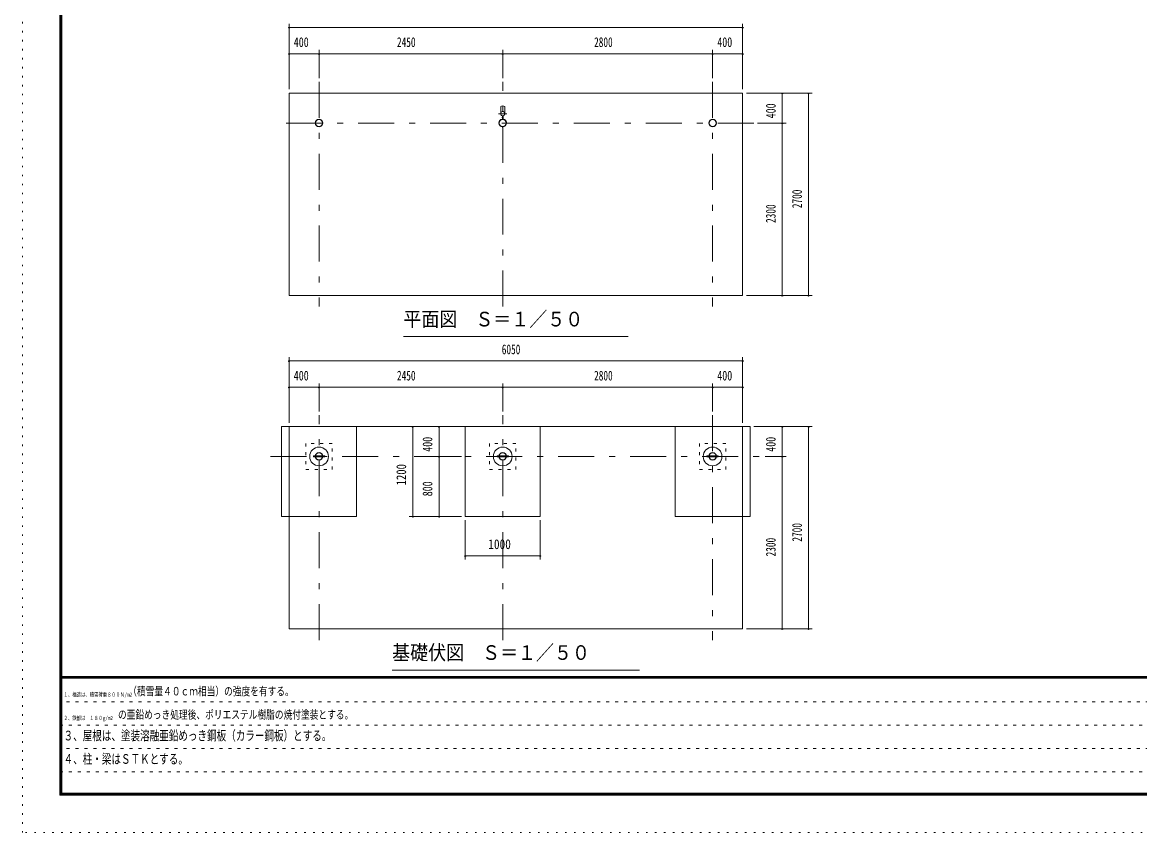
# Model space of a CAD drawing. Units: millimetres, scale not verified, with parts at other scales. Extents: x -25898 to 25908, y -10500 to 10500.
# Drawn here: x -3792 to 11113, y -10500 to 314 of the extents above; entities that cross this region are included whole.
import ezdxf
from ezdxf.enums import TextEntityAlignment as Align

# ---------------------------------------------------------------- set-up
doc = ezdxf.new("R2010")
doc.units = ezdxf.units.MM
doc.header["$LTSCALE"] = 40
for name, pattern in [('USER1', [3, 1, -2]), ('USER3', [24, 12, -5, 2, -5]), ('USER4', [3, 0.5, -2.5])]:
    doc.linetypes.add(name, pattern=pattern)
doc.layers.add('0-1_0-F1TEXT', color=7, linetype='Continuous')
for name, color, linetype, lineweight in [('0-2_1-05BOLD', 7, 'Continuous', 18), ('0-3_1-25CENTER', 3, 'USER3', 18), ('0-5_1-55DIM', 3, 'Continuous', 18), ('0-C_F-F1PAPER', 5, 'Continuous', 18), ('0-D_F-E_J_ADD', 5, 'USER4', 18)]:
    doc.layers.add(name, color=color, linetype=linetype, lineweight=lineweight)
doc.styles.add('ＭＳ ゴシック', font='')
doc.styles.get('ＭＳ ゴシック').set_extended_font_data('MS Gothic')

msp = doc.modelspace()

# ---------------------------------------------------------------- linework, layer by layer
at = {"layer": '0-2_1-05BOLD'}
for p, q in [((2588.93, -895.56), (2588.93, -810.98)), ((2643.93, -810.98), (2643.93, -895.56)), ((2611.83, -933.81), (2611.83, -977.13)), ((2613.44, -978.62), (2613.44, -932.42)), ((2619.43, -932.42), (2619.43, -978.62)), ((2621.04, -977.13), (2621.04, -933.81)), ((5916.43, -5079.33), (-333.57, -5079.33)), ((2116.43, -5079.33), (2116.43, -6279.33)), ((120.29, -5472.83), (212.58, -5472.83)), ((212.58, -5485.83), (120.29, -5485.83)), ((216.81, -5472.83), (241.43, -5472.83)), ((2662.58, -5472.83), (2570.29, -5472.83)), ((2570.29, -5485.83), (2662.58, -5485.83)), ((2691.43, -5472.83), (2666.81, -5472.83)), ((5366.05, -5472.83), (5341.43, -5472.83)), ((5462.57, -5472.83), (5370.29, -5472.83)), ((5370.29, -5485.83), (5462.57, -5485.83))]:
    msp.add_line(p, q, dxfattribs=at)
msp.add_lwpolyline([(-233.57, -3329.33), (5816.43, -3329.33), (5816.43, -629.33), (-233.57, -629.33)], close=True, dxfattribs=at)
for points in [[(-333.57, -5079.33), (-333.57, -6279.33), (666.43, -6279.33), (666.43, -5079.33)], [(-233.57, -5079.33), (-233.57, -7779.32), (5816.43, -7779.32), (5816.43, -5079.33)], [(2116.43, -6279.33), (3116.43, -6279.33), (3116.43, -5079.33)], [(5916.43, -5079.33), (5916.43, -6279.33), (4916.43, -6279.33), (4916.43, -5079.33)], [(116.05, -5485.83), (91.43, -5485.83), (91.43, -5472.83), (116.05, -5472.83)], [(241.43, -5472.83), (241.43, -5485.83), (216.81, -5485.83)], [(2566.05, -5472.83), (2541.43, -5472.83), (2541.43, -5485.83), (2566.05, -5485.83)], [(2666.81, -5485.83), (2691.43, -5485.83), (2691.43, -5472.83)], [(5341.43, -5472.83), (5341.43, -5485.83), (5366.05, -5485.83)], [(5466.81, -5485.83), (5491.43, -5485.83), (5491.43, -5472.83), (5466.81, -5472.83)]]:
    msp.add_lwpolyline(points, dxfattribs=at)
at = {"layer": '0-2_1-05BOLD', "linetype": 'USER1'}
for points in [[(341.43, -5304.33), (-8.57, -5304.33), (-8.57, -5654.33), (341.43, -5654.33)], [(2791.43, -5304.33), (2441.43, -5304.33), (2441.43, -5654.33), (2791.43, -5654.33)], [(5241.43, -5304.33), (5241.43, -5654.33), (5591.43, -5654.33), (5591.43, -5304.33)]]:
    msp.add_lwpolyline(points, close=True, dxfattribs=at)
at = {"layer": '0-2_1-05BOLD'}
for centre, radius in [((2616.43, -905.08), 27.5), ((2616.43, -873.73), 2.25), ((166.43, -1029.33), 50.8), ((166.43, -1029.33), 46.6), ((2616.43, -1029.33), 50.8), ((2616.43, -1029.33), 46.6), ((5416.43, -1029.33), 50.8), ((5416.43, -1029.33), 46.6), ((2616.43, -1083.98), 2.25), ((166.43, -5479.33), 125), ((2616.43, -5479.33), 125), ((5416.43, -5479.33), 125), ((166.43, -5479.33), 50.8), ((166.43, -5479.33), 46.6), ((2616.43, -5479.33), 50.8), ((2616.43, -5479.33), 46.6), ((5416.43, -5479.33), 50.8), ((5416.43, -5479.33), 46.6)]:
    msp.add_circle(centre, radius, dxfattribs=at)
for centre, radius, start, end in [((2616.43, -905.08), 29.1, 95.93016, 260.90512), ((2616.43, -846.48), 44.9, 52.23546, 127.76454), ((2616.43, -922.48), 44.9, 109.58864, 127.76454), ((2616.43, -873.73), 3.85, 321.34222, 270), ((2616.43, -905.08), 29.1, 279.09488, 90), ((2616.43, -922.48), 44.9, 52.23546, 70.41136), ((2616.43, -1029.33), 52.4, 95.03447, 266.65567), ((2616.43, -1029.33), 52.4, 270, 84.95879), ((2616.43, -1083.98), 3.85, 90, 37.90752)]:
    msp.add_arc(centre, radius, start, end, dxfattribs=at)
at = {"layer": '0-3_1-25CENTER'}
for p, q in [((166.43, -479.33), (166.43, -3479.33)), ((2616.43, -3479.33), (2616.43, -479.33)), ((5416.43, -479.33), (5416.43, -3479.33)), ((5966.43, -1029.33), (-383.57, -1029.33)), ((2671.43, -905.08), (2561.43, -905.08)), ((2605.67, -955.56), (2627.19, -955.56)), ((166.43, -7929.32), (166.43, -4929.33)), ((2616.43, -7929.32), (2616.43, -4929.33)), ((5416.43, -4929.33), (5416.43, -7929.32)), ((-483.57, -5479.33), (6066.42, -5479.33))]:
    msp.add_line(p, q, dxfattribs=at)
at = {"layer": '0-5_1-55DIM'}
for p, q in [((-223.57, 245.67), (-243.57, 245.67)), ((-233.57, -579.33), (-233.57, 295.67)), ((-233.57, 245.67), (5816.43, 245.67)), ((5826.43, 245.67), (5806.43, 245.67)), ((5816.43, 295.67), (5816.43, -579.33)), ((-223.57, -104.33), (-243.57, -104.33)), ((-233.57, -104.33), (166.43, -104.33)), ((176.43, -104.33), (156.43, -104.33)), ((166.43, -54.33), (166.43, -429.33)), ((166.43, -104.33), (2616.43, -104.33)), ((2626.43, -104.33), (2606.43, -104.33)), ((2616.43, -429.33), (2616.43, -54.33)), ((2616.43, -104.33), (5416.43, -104.33)), ((5426.43, -104.33), (5406.43, -104.33)), ((5416.43, -429.33), (5416.43, -54.33)), ((5416.43, -104.33), (5816.43, -104.33)), ((5826.43, -104.33), (5806.43, -104.33)), ((5866.43, -629.33), (6746.43, -629.33)), ((6356.43, -629.33), (6336.43, -629.33)), ((6346.43, -1029.33), (6346.43, -629.33)), ((6706.43, -629.33), (6686.43, -629.33)), ((6696.43, -3329.33), (6696.43, -629.33)), ((6396.43, -1029.33), (6016.43, -1029.33)), ((6356.43, -1029.33), (6336.43, -1029.33)), ((6346.43, -3329.33), (6346.43, -1029.33)), ((5866.43, -3329.33), (6746.43, -3329.33)), ((6356.43, -3329.33), (6336.43, -3329.33)), ((6706.43, -3329.33), (6686.43, -3329.33)), ((1291.43, -3879.33), (4291.43, -3879.33)), ((-233.57, -4154.33), (-233.57, -5029.33)), ((5816.43, -5029.33), (5816.43, -4154.33)), ((-223.57, -4204.33), (-243.57, -4204.33)), ((-223.57, -4204.33), (-243.57, -4204.33)), ((-233.57, -4204.33), (5816.43, -4204.33)), ((5826.43, -4204.33), (5806.43, -4204.33)), ((5826.43, -4204.33), (5806.43, -4204.33)), ((-223.57, -4554.33), (-243.57, -4554.33)), ((-233.57, -4554.33), (166.43, -4554.33)), ((176.43, -4554.33), (156.43, -4554.33)), ((166.43, -4879.33), (166.43, -4504.33)), ((166.43, -4554.33), (2616.43, -4554.33)), ((2626.43, -4554.33), (2606.43, -4554.33)), ((2616.43, -4879.33), (2616.43, -4504.33)), ((2616.43, -4554.33), (5416.43, -4554.33)), ((5426.43, -4554.33), (5406.43, -4554.33)), ((5416.43, -4504.33), (5416.43, -4879.33)), ((5416.43, -4554.33), (5816.43, -4554.33)), ((5826.43, -4554.33), (5806.43, -4554.33)), ((2066.43, -5079.33), (1366.43, -5079.33)), ((1426.43, -5079.33), (1406.43, -5079.33)), ((1416.43, -6279.33), (1416.43, -5079.33)), ((1776.43, -5079.33), (1756.43, -5079.33)), ((1766.43, -5479.33), (1766.43, -5079.33)), ((6746.43, -5079.33), (5966.43, -5079.33)), ((6356.43, -5079.33), (6336.43, -5079.33)), ((6346.43, -5479.33), (6346.43, -5079.33)), ((6706.43, -5079.33), (6686.43, -5079.33)), ((6696.43, -7779.32), (6696.43, -5079.33)), ((1716.43, -5479.33), (2066.43, -5479.33)), ((1776.43, -5479.33), (1756.43, -5479.33)), ((1766.43, -6279.33), (1766.43, -5479.33)), ((6116.43, -5479.33), (6396.43, -5479.33)), ((6356.43, -5479.33), (6336.43, -5479.33)), ((6346.43, -7779.32), (6346.43, -5479.33)), ((2066.43, -6279.33), (1366.43, -6279.33)), ((1426.43, -6279.33), (1406.43, -6279.33)), ((1776.43, -6279.33), (1756.43, -6279.33)), ((2116.43, -6329.33), (2116.43, -6854.33)), ((3116.43, -6854.33), (3116.43, -6329.33)), ((2126.43, -6804.33), (2106.43, -6804.33)), ((2116.43, -6804.33), (3116.43, -6804.33)), ((3126.43, -6804.33), (3106.43, -6804.33)), ((5866.43, -7779.32), (6746.43, -7779.32)), ((6356.43, -7779.32), (6336.43, -7779.32)), ((6706.43, -7779.32), (6686.43, -7779.32)), ((4441.43, -8329.32), (1141.43, -8329.32))]:
    msp.add_line(p, q, dxfattribs=at)
for centre in [(-233.57, 245.67), (5816.43, 245.67), (-233.57, -104.33), (166.43, -104.33), (2616.43, -104.33), (5416.43, -104.33), (5816.43, -104.33), (6346.43, -629.33), (6696.43, -629.33), (6346.43, -1029.33), (6346.43, -3329.33), (6696.43, -3329.33), (-233.57, -4204.33), (-233.57, -4204.33), (5816.43, -4204.33), (5816.43, -4204.33), (-233.57, -4554.33), (166.43, -4554.33), (2616.43, -4554.33), (5416.43, -4554.33), (5816.43, -4554.33), (1416.43, -5079.33), (1766.43, -5079.33), (6346.43, -5079.33), (6696.43, -5079.33), (1766.43, -5479.33), (6346.43, -5479.33), (1416.43, -6279.33), (1766.43, -6279.33), (2116.43, -6804.33), (3116.43, -6804.33), (6346.43, -7779.32), (6696.43, -7779.32)]:
    msp.add_arc(centre, 10, 180, 0, dxfattribs=at)
at = {"layer": '0-C_F-F1PAPER'}
for p, q in [((25382.78, -8415), (-3267.22, -8415)), ((-3267.22, -8417.5), (25382.78, -8417.5)), ((25382.78, -8420), (-3267.22, -8420)), ((-3267.22, -8422.5), (25382.78, -8422.5)), ((25382.78, -8425), (-3267.22, -8425)), ((-3267.22, -8427.5), (25382.78, -8427.5)), ((25382.78, -8430), (-3267.22, -8430)), ((-3267.22, -8432.5), (25382.78, -8432.5)), ((25382.78, -8435), (-3267.22, -8435)), ((-3267.22, -8437.5), (25382.78, -8437.5)), ((25382.78, -8440), (-3267.22, -8440))]:
    msp.add_line(p, q, dxfattribs=at)
at = {"layer": '0-C_F-F1PAPER', "color": 6, "linetype": 'USER1'}
for p, q in [((14957.79, -8752), (-3292.22, -8752)), ((-3292.22, -9064), (14957.79, -9064)), ((14957.79, -9376), (-3292.22, -9376)), ((-3292.22, -9688), (12449.79, -9688))]:
    msp.add_line(p, q, dxfattribs=at)
at = {"layer": '0-C_F-F1PAPER'}
for points in [[(25407.78, -10000), (-3292.22, -10000), (-3292.22, 10100), (25407.78, 10100)], [(25405.28, -9997.5), (-3289.72, -9997.5), (-3289.72, 10097.5), (25405.28, 10097.5)], [(25402.78, -9995), (25402.78, 10095), (-3287.22, 10095), (-3287.22, -9995)], [(25400.28, -9992.5), (-3284.72, -9992.5), (-3284.72, 10092.5), (25400.28, 10092.5)], [(25397.78, -9990), (25397.78, 10090), (-3282.22, 10090), (-3282.22, -9990)], [(25395.28, -9987.5), (-3279.72, -9987.5), (-3279.72, 10087.5), (25395.28, 10087.5)], [(25392.78, -9985), (25392.78, 10085), (-3277.22, 10085), (-3277.22, -9985)], [(25390.28, -9982.5), (-3274.72, -9982.5), (-3274.72, 10082.5), (25390.28, 10082.5)], [(25387.78, -9980), (-3272.22, -9980), (-3272.22, 10080), (25387.78, 10080)], [(25385.28, -9977.5), (-3269.72, -9977.5), (-3269.72, 10077.5), (25385.28, 10077.5)], [(25382.78, -9975), (25382.78, 10075), (-3267.22, 10075), (-3267.22, -9975)]]:
    msp.add_lwpolyline(points, close=True, dxfattribs=at)
at = {"layer": '0-D_F-E_J_ADD'}
msp.add_lwpolyline([(25907.78, -10500), (-3792.22, -10500), (-3792.22, 10500), (25907.78, 10500)], close=True, dxfattribs=at)

# ---------------------------------------------------------------- texts
at = {"layer": '0-1_0-F1TEXT', "style": 'ＭＳ ゴシック'}
for s, height, width, p in [('１、構造は、積雪荷重８００Ｎ/m2', 55.35, 0.75, (-3242.22, -8702)), ('（積雪量４０ｃｍ相当）の強度を有する。', 110.7, 0.75, (-2379.72, -8702)), ('２、鉄部は\u3000１８０g/m2', 55.35, 0.75, (-3242.22, -9014)), ('\u3000の亜鉛めっき処理後、ポリエステル樹脂の焼付塗装とする。', 110.7, 0.75, (-2632.62, -9014)), ('３、屋根は、塗装溶融亜鉛めっき鋼板（カラー鋼板）とする。', 130.2, 0.7, (-3242.22, -9308.24)), ('４、柱・梁はＳＴＫとする。', 130.2, 0.7, (-3242.22, -9620.23))]:
    msp.add_text(s, height=height, dxfattribs=dict(at, width=width)).set_placement(p, align=Align.BOTTOM_LEFT)
at = {"layer": '0-5_1-55DIM', "color": 7, "style": 'ＭＳ ゴシック'}
for s, height, width, p in [('400', 130.2, 0.75, (-171.19, -54.33)), ('2450', 130.2, 0.7, (1205.42, -54.33)), ('2800', 130.2, 0.7, (3835.16, -54.33)), ('400', 130.2, 0.75, (5478.8, -54.33)), ('平面図\u3000Ｓ＝１／５０', 195.4, 0.9, (1291.43, -3802.68)), ('6050', 130.2, 0.7, (2603.64, -4154.33)), ('400', 130.2, 0.75, (-171.19, -4504.33)), ('2450', 130.2, 0.7, (1205.42, -4504.33)), ('2800', 130.2, 0.7, (3835.16, -4504.33)), ('400', 130.2, 0.75, (5478.8, -4504.33)), ('1000', 130.2, 0.85, (2423.63, -6754.33)), ('基礎伏図\u3000Ｓ＝１／５０', 195.4, 0.9, (1141.43, -8252.67))]:
    msp.add_text(s, height=height, dxfattribs=dict(at, width=width)).set_placement(p, align=Align.BOTTOM_LEFT)
for s, width, p in [('400', 0.75, (6296.43, -966.95)), ('2700', 0.7, (6646.43, -2165.93)), ('2300', 0.7, (6296.43, -2363.26)), ('400', 0.75, (1716.43, -5416.95)), ('400', 0.75, (6296.43, -5416.95)), ('1200', 0.8, (1366.43, -5864.72)), ('800', 0.75, (1716.43, -6010.73)), ('2700', 0.7, (6646.43, -6615.93)), ('2300', 0.7, (6296.43, -6813.26))]:
    msp.add_text(s, height=130.2, rotation=90, dxfattribs=dict(at, width=width)).set_placement(p, align=Align.BOTTOM_LEFT)

doc.saveas('drawing.dxf')
